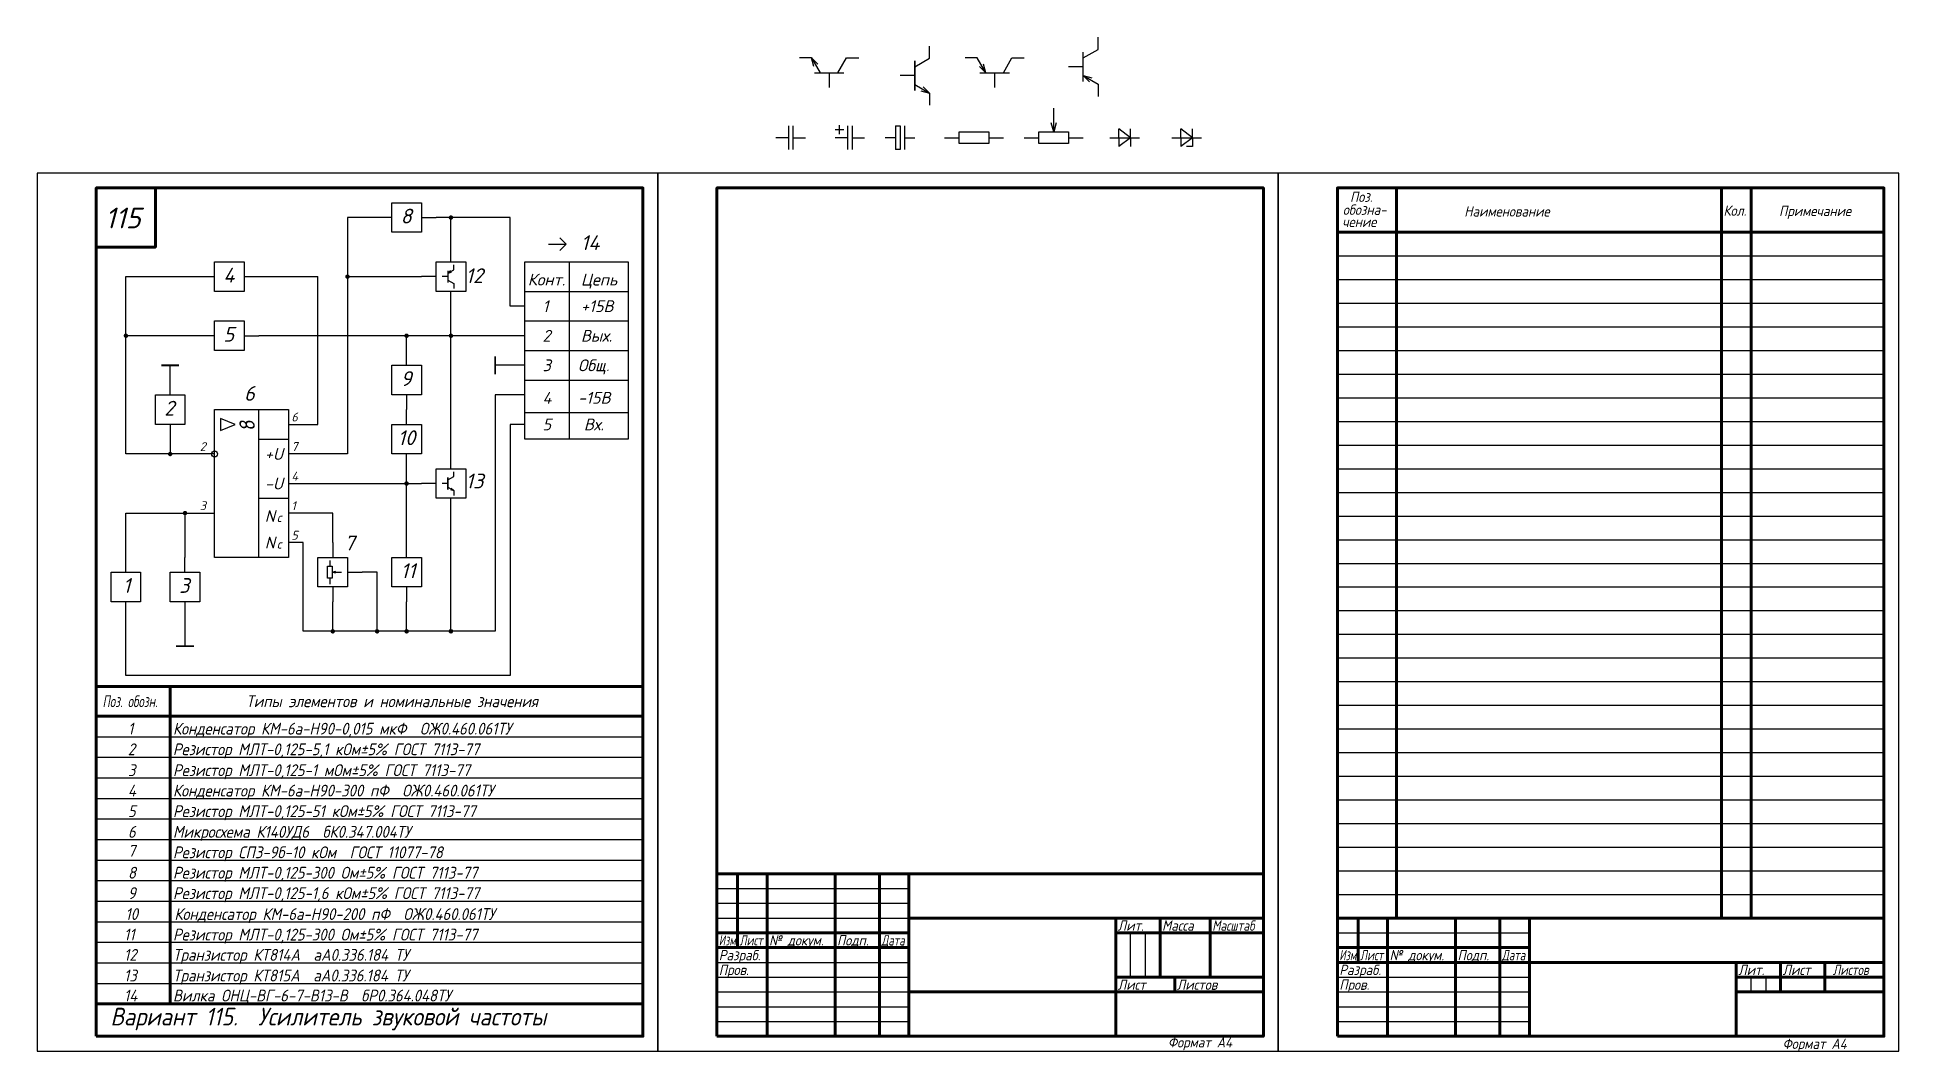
# Model space of a CAD drawing. Header units: millimetres. Extents: x -210 to 420, y 0 to 343.
import ezdxf

# ---------------------------------------------------------------- set-up
doc = ezdxf.new("R2010")
doc.units = ezdxf.units.MM
doc.header["$LTSCALE"] = 0.5
doc.layers.get('Defpoints').update_dxf_attribs({"color": 5})
doc.styles.get("Standard").update_dxf_attribs({"font": 'isocpeui.ttf', "width": 0.9})

# ---------------------------------------------------------------- blocks, each defined once
blk = doc.blocks.new('XP')
for p, q in [((0, 0), (6, 0)), ((6, 0), (3.88, 2.12)), ((3.88, -2.12), (6, 0))]:
    blk.add_line(p, q)
blk = doc.blocks.new('P3')
for p, q in [((0, 5), (0, 10)), ((-10, 0), (-5, 0)), ((-5, -5), (-5, 5)), ((-5, 5), (5, 5)), ((5, 5), (5, -5)), ((5, 0), (10, 0)), ((5, -5), (-5, -5))]:
    blk.add_line(p, q)
blk = doc.blocks.new('P2')
for p, q in [((-5, 0), (-10, 0)), ((-5, 5), (5, 5)), ((-5, -5), (-5, 5)), ((5, 5), (5, -5)), ((5, 0), (10, 0)), ((5, -5), (-5, -5))]:
    blk.add_line(p, q)
blk = doc.blocks.new('P1')
for p, q in [((-5, -5), (-5, 5)), ((-5, 5), (5, 5)), ((5, 5), (5, -5)), ((5, -5), (-5, -5))]:
    blk.add_line(p, q)
blk = doc.blocks.new('UZEL')
for p, q in [((0.02, 0.06), (-0.55, 0.06)), ((-0.49, 0.06), (0.02, 0.06)), ((0.02, 0.06), (0.02, 0.62)), ((0.02, 0.49), (0.02, 0.06)), ((0.02, 0.06), (0.52, 0.06)), ((0.02, 0.06), (0.02, -0.53)), ((0.52, 0.06), (0.02, 0.06))]:
    blk.add_line(p, q)
blk.add_circle((0.02, 0.06), 0.554)
blk = doc.blocks.new('vt_n')
at = {"lineweight": -3}
for p, q in [((10, 6), (10, 10)), ((10, 5.89), (10, 10)), ((5, 0), (0, 0)), ((5, 3), (10, 5.89)), ((5, 5), (5, -5)), ((5, -5), (5, 5)), ((5, 0), (5, -5)), ((5, 0), (5, -5)), ((5, -3.04), (9.94, -5.9)), ((7.04, -5.12), (9.94, -5.9)), ((7.82, -3.78), (9.94, -5.9)), ((10, -5.92), (10, -10)), ((10, -6), (10, -10))]:
    blk.add_line(p, q, dxfattribs=at)
blk = doc.blocks.new('vt1_p')
at = {"lineweight": -3}
for p, q in [((-5.89, 10), (-10, 10)), ((-3, 5), (-5.89, 10)), ((-3, 5), (-5.12, 7.12)), ((-3, 5), (-3.78, 7.9)), ((3, 5), (5.89, 10)), ((5.89, 10), (10, 10)), ((-5, 5), (5, 5)), ((0, 5), (0, 0))]:
    blk.add_line(p, q, dxfattribs=at)
blk = doc.blocks.new('r1')
at = {"color": 7, "linetype": 'Continuous', "lineweight": -3}
for p, q in [((10, 2), (10, 10)), ((0, 0), (5, 0)), ((5, 0), (5, 2)), ((5, 2), (15, 2)), ((5, -2), (5, 0)), ((10, 2), (9.2, 5)), ((10.8, 5), (10, 2)), ((15, 2), (15, 0)), ((15, 0), (15, -2)), ((15, 0), (20, 0)), ((15, -2), (5, -2))]:
    blk.add_line(p, q, dxfattribs=at)
blk = doc.blocks.new('c')
at = {"lineweight": -3}
for p, q in [((4.25, 0), (0, 0)), ((4.25, 4), (4.25, -4)), ((5.75, 4), (5.75, -4)), ((5.75, 0), (10, 0))]:
    blk.add_line(p, q, dxfattribs=at)
blk = doc.blocks.new('c1')
at = {"lineweight": -3}
for p, q in [((0, 2.75), (3, 2.75)), ((4.25, 0), (0, 0)), ((1.5, 1.25), (1.5, 4.25)), ((4.25, 4), (4.25, -4)), ((5.75, 4), (5.75, -4)), ((5.75, 0), (10, 0))]:
    blk.add_line(p, q, dxfattribs=at)
blk = doc.blocks.new('c2')
at = {"lineweight": -3}
for p, q in [((3.5, 0), (0, 0)), ((3.5, 4), (3.5, -4)), ((3.5, 4), (5, 4)), ((5, 4), (5, -4)), ((6.5, 4), (6.5, -4)), ((6.5, 0), (10, 0)), ((5, -4), (3.5, -4))]:
    blk.add_line(p, q, dxfattribs=at)
blk = doc.blocks.new('r')
at = {"color": 7, "linetype": 'Continuous', "lineweight": 25}
for p, q in [((0, 0), (5, 0)), ((5, 0), (5, 2)), ((5, 2), (15, 2)), ((5, -2), (5, 0)), ((15, 2), (15, 0)), ((15, 0), (15, -2)), ((15, 0), (20, 0)), ((15, -2), (5, -2))]:
    blk.add_line(p, q, dxfattribs=at)
blk = doc.blocks.new('vd')
at = {"lineweight": -3}
for p, q in [((0, 0), (10, 0)), ((3, 0), (3, 3)), ((7, 0), (3, 3)), ((3, 0), (3, -3)), ((7, 0), (3, -3)), ((7, 0), (7, 3)), ((7, 0), (7, -3))]:
    blk.add_line(p, q, dxfattribs=at)
blk = doc.blocks.new('Vd1')
at = {"lineweight": -3}
for p, q in [((0, 0), (10, 0)), ((3, 0), (3, 3)), ((7, 0), (3, 3)), ((3, 0), (3, -3)), ((7, 0), (3, -3)), ((7, 0), (7, 3)), ((7, 0), (7, -3)), ((7, -3), (5, -3))]:
    blk.add_line(p, q, dxfattribs=at)
blk = doc.blocks.new('vt')
at = {"lineweight": -3}
for p, q in [((-6, 10), (-10, 10)), ((-3.85, 7.88), (-5.97, 10.01)), ((-5.2, 7.11), (-5.97, 10.01)), ((-5.97, 10.01), (-3.06, 4.96)), ((3, 5), (5.89, 10)), ((5.89, 10), (10, 10)), ((-5, 5), (5, 5)), ((0, 5), (0, 0))]:
    blk.add_line(p, q, dxfattribs=at)
blk = doc.blocks.new('vt1')
at = {"lineweight": -3}
for p, q in [((10, 5.89), (10, 10)), ((5, 0), (0, 0)), ((5, 3), (10, 5.89)), ((5, -5), (5, 5)), ((5, -3), (10, -5.89)), ((5, -3), (7.9, -3.78)), ((5, -3), (7.12, -5.12)), ((10, -5.89), (10, -10))]:
    blk.add_line(p, q, dxfattribs=at)

msp = doc.modelspace()

# ---------------------------------------------------------------- linework, layer by layer
at = {"color": 7, "linetype": 'Continuous'}
for p, q in [((230, 292), (230, 277)), ((250, 292), (320, 292)), ((383, 292), (393, 292)), ((155, 45), (155, 40)), ((320, 45), (383, 45)), ((230, 35), (295, 35)), ((230, 30), (295, 30)), ((365, 30), (365, 25)), ((370, 20), (370, 25)), ((375, 25), (375, 20)), ((230, 5), (415, 5))]:
    msp.add_line(p, q, dxfattribs=at)
at = {"color": 7, "linetype": 'Continuous', "lineweight": 60}
for p, q in [((250, 292), (250, 45)), ((360, 45), (360, 292)), ((370, 292), (370, 45)), ((230, 277), (415, 277)), ((230, 277), (415, 277)), ((-190.08, 123.29), (-5.08, 123.29)), ((-165, 123.29), (-165, 15.92)), ((-190.08, 113.29), (-5.08, 113.29)), ((205, 60), (20, 60)), ((20, 5), (20, 60)), ((27, 60), (27, 35)), ((37, 5), (37, 60)), ((60, 60), (60, 5)), ((75, 5), (75, 60)), ((85, 60), (85, 5)), ((85, 45), (205, 45)), ((155, 5), (155, 45)), ((170, 45), (170, 25)), ((187, 25), (187, 45)), ((415, 45), (230, 45)), ((237, 45), (237, 30)), ((247, 5), (247, 45)), ((270, 45), (270, 5)), ((285, 5), (285, 45)), ((295, 45), (295, 5)), ((20, 40), (85, 40)), ((155, 40), (205, 40)), ((20, 35), (85, 35)), ((230, 35), (295, 35)), ((230, 30), (295, 30)), ((295, 30), (415, 30)), ((365, 5), (365, 30)), ((380, 30), (380, 20)), ((395, 20), (395, 30)), ((85, 20), (205, 20)), ((155, 25), (205, 25)), ((175, 20), (175, 25)), ((365, 25), (415, 25)), ((365, 20), (415, 20)), ((-190.08, 15.92), (-5.08, 15.92)), ((365, 5), (415, 5))]:
    msp.add_line(p, q, dxfattribs=at)
at = {"color": 7, "linetype": 'Continuous', "lineweight": 25}
for p, q in [((-105, 282), (-105, 202)), ((-95, 282), (-105, 282)), ((-50, 282), (-75, 282)), ((-70, 272), (-70, 282)), ((-50, 252), (-50, 282)), ((-45, 207), (-45, 267)), ((-45, 267), (-10, 267)), ((-30, 267), (-30, 207)), ((-10, 267), (-10, 207)), ((-180, 202), (-180, 262)), ((-180, 262), (-150, 262)), ((-140, 262), (-115, 262)), ((-115, 212), (-115, 262)), ((-105, 262), (-80, 262)), ((-45, 257), (-10, 257)), ((-70, 202), (-70, 252)), ((-45, 252), (-50, 252)), ((-45, 247), (-10, 247)), ((-155, 242), (-180, 242)), ((-45, 242), (-135, 242)), ((-85, 237), (-85, 242)), ((-45, 237), (-10, 237)), ((-165, 227), (-165, 232)), ((-45, 232), (-55, 232)), ((-45, 227), (-10, 227)), ((-45, 222), (-55, 222)), ((-55, 222), (-55, 142)), ((-150, 217), (-125, 217)), ((-150, 167), (-150, 217)), ((-135, 167), (-135, 217)), ((-125, 217), (-125, 167)), ((-85, 212), (-85, 217)), ((-45, 216), (-10, 216)), ((-148, 214), (-148, 210)), ((-143, 212), (-148, 214)), ((-148, 210), (-143, 212)), ((-125, 212), (-115, 212)), ((-45, 212), (-50, 212)), ((-50, 212), (-50, 127)), ((-150, 202), (-180, 202)), ((-165, 207), (-165, 202)), ((-135, 207), (-125, 207)), ((-105, 202), (-125, 202)), ((-85, 172), (-85, 202)), ((-10, 207), (-45, 207)), ((-125, 192), (-80, 192)), ((-135, 187), (-125, 187)), ((-180, 182), (-150, 182)), ((-180, 162), (-180, 182)), ((-160, 182), (-160, 167)), ((-110, 182), (-125, 182)), ((-110, 172), (-110, 182)), ((-70, 142), (-70, 182)), ((-120, 172), (-125, 172)), ((-120, 142), (-120, 172)), ((-125, 167), (-150, 167)), ((-95, 162), (-100, 162)), ((-95, 142), (-95, 162)), ((-180, 127), (-180, 152)), ((-110, 142), (-110, 152)), ((-85, 142), (-85, 152)), ((-160, 147), (-160, 137)), ((-55, 142), (-120, 142)), ((-50, 127), (-180, 127))]:
    msp.add_line(p, q, dxfattribs=at)
at = {"color": 7, "linetype": 'Continuous', "lineweight": -3}
for p, q in [((230, 269), (415, 269)), ((230, 261), (415, 261)), ((230, 253), (415, 253)), ((230, 245), (415, 245)), ((230, 237), (415, 237)), ((230, 229), (415, 229)), ((230, 221), (415, 221)), ((230, 213), (415, 213)), ((230, 205), (415, 205)), ((230, 197), (415, 197)), ((230, 189), (415, 189)), ((230, 181), (415, 181)), ((230, 173), (415, 173)), ((230, 165), (415, 165)), ((230, 157), (415, 157)), ((230, 149), (415, 149)), ((230, 141), (415, 141)), ((230, 133), (415, 133)), ((230, 125), (415, 125)), ((230, 117), (415, 117)), ((230, 109), (415, 109)), ((230, 101), (415, 101)), ((230, 93), (415, 93)), ((230, 85), (415, 85)), ((230, 77), (415, 77)), ((230, 69), (415, 69)), ((230, 61), (415, 61)), ((20, 55), (85, 55)), ((230, 53), (415, 53)), ((20, 50), (85, 50)), ((20, 45), (85, 45)), ((160, 25), (160, 40)), ((165, 40), (165, 25)), ((230, 40), (295, 40)), ((20, 30), (85, 30)), ((20, 25), (85, 25)), ((20, 20), (85, 20)), ((230, 25), (295, 25)), ((230, 20), (295, 20)), ((20, 15), (85, 15)), ((230, 15), (295, 15)), ((20, 10), (85, 10)), ((230, 10), (295, 10))]:
    msp.add_line(p, q, dxfattribs=at)
at = {"color": 7}
msp.add_line((-190.08, 31.29), (-190.08, 123.29), dxfattribs=at)
at = {"color": 7, "lineweight": 30}
for p, q in [((-190.08, 106.33), (-5.08, 106.33)), ((-190.08, 99.38), (-5.08, 99.38)), ((-190.08, 92.42), (-5.08, 92.42)), ((-190.08, 85.47), (-5.08, 85.47)), ((-190.08, 78.51), (-5.08, 78.51)), ((-190.08, 71.56), (-5.08, 71.56)), ((-190.08, 64.6), (-5.08, 64.6)), ((-190.08, 57.65), (-5.08, 57.65)), ((-190.08, 50.69), (-5.08, 50.69)), ((-190.08, 43.74), (-5.08, 43.74)), ((-190.08, 36.79), (-5.08, 36.79)), ((-190.08, 29.83), (-5.08, 29.83)), ((-190.08, 22.88), (-5.08, 22.88))]:
    msp.add_line(p, q, dxfattribs=at)
at = {"color": 7, "linetype": 'Continuous', "lineweight": 60}
for points in [[(-190, 5), (-5, 5), (-5, 292), (-190, 292)], [(-190, 292), (-170, 292), (-170, 272), (-190, 272)], [(20, 5), (205, 5), (205, 292), (20, 292)], [(230, 5), (415, 5), (415, 292), (230, 292)]]:
    msp.add_lwpolyline(points, close=True, dxfattribs=at)
at = {"const_width": 0.75}
for points in [[(-70.36, 282, 1), (-69.61, 282, 1)], [(-105.38, 262, 1), (-104.63, 262, 1)], [(-180.36, 242, 1), (-179.61, 242, 1)], [(-85.38, 242, 1), (-84.63, 242, 1)], [(-70.36, 242, 1), (-69.61, 242, 1)], [(-165.38, 202, 1), (-164.63, 202, 1)], [(-85.38, 192, 1), (-84.63, 192, 1)], [(-160.36, 182, 1), (-159.61, 182, 1)], [(-110.36, 142, 1), (-109.61, 142, 1)], [(-95.36, 142, 1), (-94.61, 142, 1)], [(-85.36, 142, 1), (-84.61, 142, 1)], [(-70.36, 142, 1), (-69.61, 142, 1)]]:
    msp.add_lwpolyline(points, format="xyb", close=True, dxfattribs=at)
at = {"color": 7, "linetype": 'Continuous', "lineweight": 60, "const_width": 0.6}
for points in [[(-55, 235), (-55, 229)], [(-168, 232), (-162, 232)], [(-163, 137), (-157, 137)]]:
    msp.add_lwpolyline(points, dxfattribs=at)
at = {"color": 7, "linetype": 'Continuous', "lineweight": 25}
msp.add_circle((-150, 202), 1, dxfattribs=at)
at = {"layer": 'Defpoints'}
for points in [[(-210, 0), (0, 0), (0, 297), (-210, 297)], [(0, 0), (210, 0), (210, 297), (0, 297)], [(210, 0), (420, 0), (420, 297), (210, 297)]]:
    msp.add_lwpolyline(points, close=True, dxfattribs=at)

# ---------------------------------------------------------------- block references
for name, p in [('vt1', (139, 333)), ('vt', (58, 326)), ('vt_n', (82, 330)), ('vt1_p', (114, 326)), ('r1', (124, 309)), ('c', (40, 309)), ('c1', (60, 309)), ('c2', (77, 309)), ('r', (97, 309)), ('vd', (153, 309)), ('Vd1', (174, 309))]:
    msp.add_blockref(name, p)
at = {"color": 7, "linetype": 'Continuous', "lineweight": 25}
for name, p in [('P2', (-85, 282)), ('XP', (-37, 273)), ('P1', (-145, 262)), ('P2', (-145, 242)), ('P1', (-85, 207)), ('P1', (-180, 157)), ('UZEL', (-70, 142))]:
    msp.add_blockref(name, p, dxfattribs=at)
for name, p, rotation in [('P3', (-70, 262), 90), ('P2', (-85, 227), 90), ('P2', (-165, 217), 90), ('P3', (-70, 192), 90), ('P3', (-110, 162), 270), ('P2', (-85, 162), 90), ('P2', (-160, 157), 90)]:
    msp.add_blockref(name, p, dxfattribs=dict(at, rotation=rotation))
at = {"yscale": 0.3999999999999773, "zscale": 0.4, "rotation": 270}
for name, p, xscale in [('vt1_p', (-73, 262), 0.4000000000000341), ('r1', (-111, 166), 0.3999999999999773)]:
    msp.add_blockref(name, p, dxfattribs=dict(at, xscale=xscale))
at = {"xscale": 0.4000000000000057, "yscale": 0.3999999999999773, "zscale": 0.4}
msp.add_blockref('vt_n', (-73, 192), dxfattribs=at)

# ---------------------------------------------------------------- texts
at = {"color": 7, "linetype": 'Continuous', "lineweight": -3}
for s, width, p in [('Поз.', 0.9, (234.3, 287.28)), ('обозна-', 0.9, (231.87, 282.9)), ('Наименование', 0.9, (272.95, 282.33)), ('Кол.', 0.9, (360.67, 282.59)), ('Примечание', 0.9, (379.48, 282.48)), ('чение', 0.9, (231.66, 278.8)), ('Лит.', 0.9, (155.67, 40.7)), ('Масса', 0.9, (170.67, 40.7)), ('Масштаб', 0.8, (187.67, 40.7)), ('Изм.', 0.7, (20.67, 35.7)), ('Лист', 0.75, (27.67, 35.7)), ('№ докум.', 0.9, (37.67, 35.7)), ('Подп.', 0.9, (60.67, 35.7)), ('Дата', 0.75, (75.67, 35.7)), ('Разраб.', 0.9, (20.67, 30.7)), ('Изм.', 0.7, (230.67, 30.7)), ('Лист', 0.75, (237.67, 30.7)), ('№ докум.', 0.9, (247.67, 30.7)), ('Подп.', 0.9, (270.67, 30.7)), ('Дата', 0.75, (285.67, 30.7)), ('Пров.', 0.9, (20.67, 25.7)), ('Разраб.', 0.9, (230.67, 25.7)), ('Лит.', 0.9, (365.67, 25.7)), ('Лист', 0.9, (380.67, 25.7)), ('Листов', 0.8, (397.67, 25.7)), ('Лист', 0.9, (155.67, 20.7)), ('Листов', 0.9, (175.67, 20.7)), ('Пров.', 0.9, (230.67, 20.7))]:
    msp.add_text(s, height=3.5, dxfattribs=dict(at, width=width)).set_placement(p)
at = {"color": 7, "linetype": 'Continuous', "lineweight": 40}
msp.add_text('115', height=7, dxfattribs=at).set_placement((-187.08, 278.35))
at = {"color": 7, "linetype": 'Continuous', "lineweight": 25}
for s, height, p in [('8', 5, (-87, 280)), ('14', 5, (-26, 271)), ('4', 5, (-147, 260)), ('12', 5, (-65.03, 259.81)), ('Конт.', 4, (-44, 259)), ('Цепь', 4, (-26, 259)), ('1', 4, (-39, 250)), ('+15В', 4, (-26, 250)), ('5', 5, (-147, 240)), ('2', 4, (-39, 240)), ('Вых.', 4, (-26, 240)), ('3', 4, (-39, 230)), ('Общ.', 4, (-27, 230)), ('9', 5, (-87, 225)), ('6', 5, (-140, 220)), ('4', 4, (-39, 219)), ('-15B', 4, (-27, 219)), ('2', 5, (-167, 215)), ('6', 3, (-124, 213)), ('10', 5, (-88, 205)), ('5', 4, (-39, 210)), ('Вх.', 4, (-25, 210)), ('2', 3, (-155, 203)), ('+U', 4, (-133, 200)), ('7', 3, (-124, 203)), ('4', 3, (-124, 193)), ('13', 5, (-65, 190.37)), ('-U', 4, (-133, 190)), ('3', 3, (-155, 183)), ('N', 4, (-133, 179)), ('1', 3, (-124, 183)), ('c', 3, (-129, 179)), ('N', 4, (-133, 170)), ('c', 3, (-129, 170)), ('5', 3, (-124, 173)), ('7', 5, (-106.07, 169.38)), ('11', 5, (-87, 160)), ('1', 5, (-181, 155)), ('3', 5, (-162, 155))]:
    msp.add_text(s, height=height, dxfattribs=at).set_placement(p)
msp.add_text('8', height=5, rotation=103.04655, dxfattribs=at).set_placement((-135.97, 210.03))
at = {"color": 7}
for s, width, p in [('Поз. обозн.', 0.7, (-187.9, 116.33)), ('Типы элементов и номинальные значения', 0.9, (-139.29, 116.33)), ('1', 0.9, (-179.29, 107.06)), ('Конденсатор КМ-6а-Н90-0,015 мкФ  ОЖ0.460.061ТУ', 0.9, (-164.05, 107.06)), ('2', 0.9, (-179.33, 100.08)), ('Резистор МЛТ-0,125-5,1 кОм%%p5% ГОСТ 7113-77', 0.9, (-164.09, 100.08)), ('3', 0.9, (-179.29, 93.01)), ('Резистор МЛТ-0,125-1 мОм%%p5% ГОСТ 7113-77', 0.9, (-164.05, 93.01)), ('4', 0.9, (-179.29, 86.11)), ('Конденсатор КМ-6а-Н90-300 пФ  ОЖ0.460.061ТУ', 0.9, (-164.05, 86.11)), ('5', 0.9, (-179.29, 79.16)), ('Резистор МЛТ-0,125-51 кОм%%p5% ГОСТ 7113-77', 0.9, (-164.05, 79.16)), ('6', 0.9, (-179.29, 72.17)), ('Микросхема К140УД6  бК0.347.004ТУ', 0.9, (-164.05, 72.17)), ('7', 0.9, (-179.29, 65.75)), ('Резистор СП3-9б-10 кОм  ГОСТ 11077-78', 0.9, (-164.05, 65.23)), ('8', 0.9, (-179.29, 58.32)), ('Резистор МЛТ-0,125-300 Ом%%p5% ГОСТ 7113-77', 0.9, (-164.05, 58.32)), ('9', 0.9, (-179.29, 51.41)), ('Резистор МЛТ-0,125-1,6 кОм%%p5% ГОСТ 7113-77', 0.9, (-164.05, 51.41)), ('10', 0.9, (-180.17, 44.33)), ('Конденсатор КМ-6а-Н90-200 пФ  ОЖ0.460.061ТУ', 0.9, (-163.58, 44.33)), ('11', 0.9, (-180.64, 37.39)), ('Резистор МЛТ-0,125-300 Ом%%p5% ГОСТ 7113-77', 0.9, (-164.05, 37.39)), ('12', 0.9, (-180.64, 30.53)), ('Транзистор КТ814А  аА0.336.184 ТУ', 0.9, (-164.05, 30.53)), ('13', 0.9, (-180.64, 23.55)), ('Транзистор КТ815А  аА0.336.184 ТУ', 0.9, (-164.05, 23.55)), ('14', 0.9, (-180.64, 16.76)), ('Вилка ОНЦ-ВГ-6-7-В13-В  бР0.364.048ТУ', 0.9, (-164.05, 16.76))]:
    msp.add_text(s, height=4, dxfattribs=dict(at, width=width)).set_placement(p)
at = {"color": 7, "linetype": 'Continuous', "lineweight": 40, "width": 0.9}
msp.add_text('Вариант 115.  Усилитель звуковой частоты', height=6, dxfattribs=at).set_placement((-185.21, 8.64))
at = {"color": 7, "linetype": 'Continuous', "lineweight": 70, "width": 0.9}
msp.add_text('Формат А4', height=3.5, dxfattribs=at).set_placement((172.66, 1.2))
at = {"lineweight": -3, "width": 0.9}
msp.add_text('Формат А4', height=3.5, dxfattribs=at).set_placement((380.67, 0.7))

doc.saveas('drawing.dxf')
